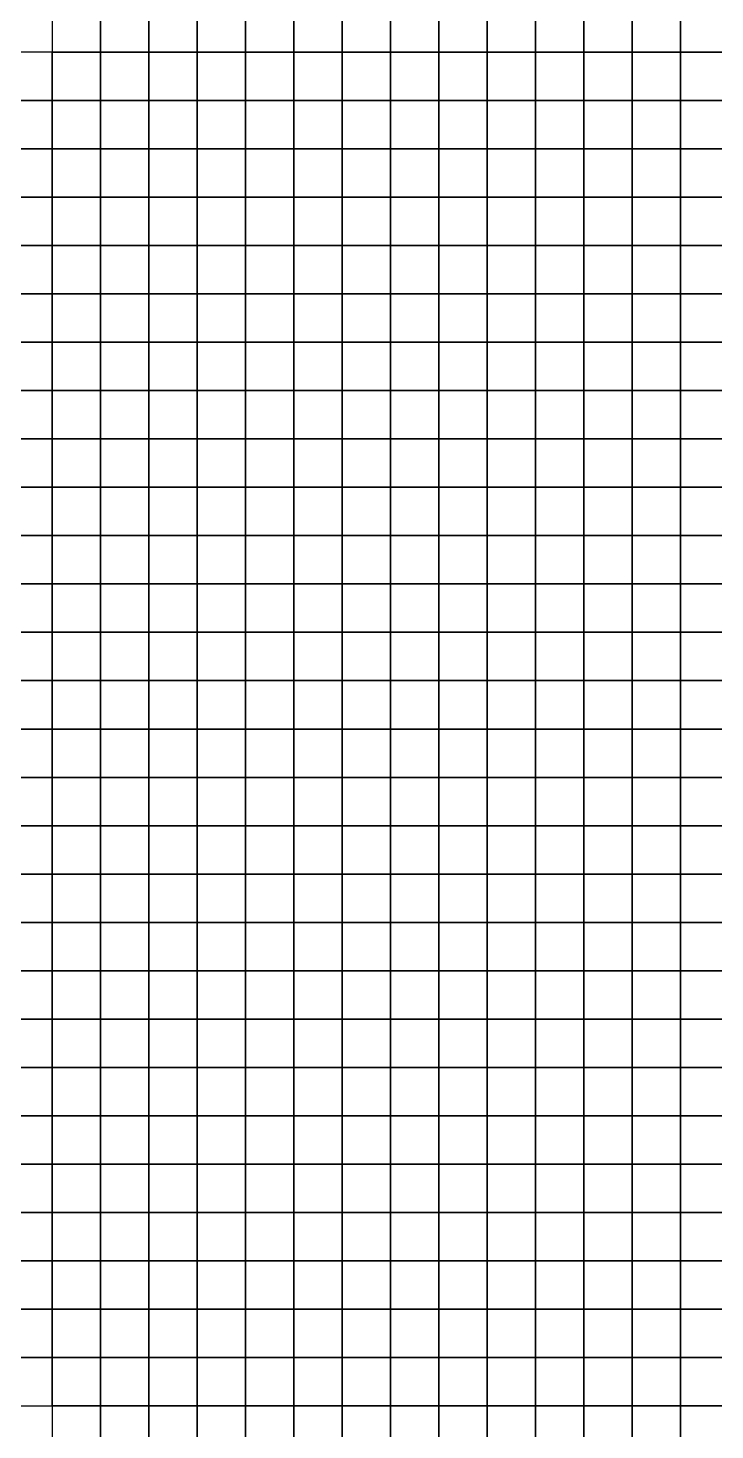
# Model space of a CAD drawing. Extents: x -2.8 to 74.5, y -0.2 to 18.4.
# Drawn here: x 54.57 to 57.41, y 6.1 to 11.9 of the extents above; entities that cross this region are included whole.
import ezdxf

# ---------------------------------------------------------------- set-up
doc = ezdxf.new("R2010")
doc.units = 0
doc.header["$MEASUREMENT"] = 0
doc.layers.add('layer_elements', color=7, linetype='Continuous')

msp = doc.modelspace()

# ---------------------------------------------------------------- linework, layer by layer
at = {"layer": 'layer_elements', "color": 51, "true_color": 0xffff73}
for points in [[(54.67, 11.8), (54.87, 11.8, 0), (54.87, 12, 0), (54.67, 12)], [(54.87, 11.8, 0), (55.07, 11.8), (55.07, 12), (54.87, 12, 0)], [(55.27, 11.8), (55.47, 11.8), (55.47, 12), (55.27, 12)], [(54.47, 11.6), (54.67, 11.6), (54.67, 11.8), (54.47, 11.8)], [(55.07, 11.6), (55.27, 11.6), (55.27, 11.8), (55.07, 11.8)], [(55.27, 11.6), (55.47, 11.6), (55.47, 11.8), (55.27, 11.8)], [(54.47, 11.4), (54.67, 11.4), (54.67, 11.6), (54.47, 11.6)], [(55.07, 11.4), (55.27, 11.4), (55.27, 11.6), (55.07, 11.6)], [(55.27, 11.4), (55.47, 11.4), (55.47, 11.6), (55.27, 11.6)], [(54.47, 11.2), (54.67, 11.2), (54.67, 11.4), (54.47, 11.4)], [(55.07, 11.2), (55.27, 11.2), (55.27, 11.4), (55.07, 11.4)], [(55.27, 11.2), (55.47, 11.2), (55.47, 11.4), (55.27, 11.4)], [(54.47, 11), (54.67, 11), (54.67, 11.2), (54.47, 11.2)], [(54.67, 11), (54.87, 11), (54.87, 11.2), (54.67, 11.2)], [(54.87, 11), (55.07, 11), (55.07, 11.2), (54.87, 11.2)], [(55.07, 11), (55.27, 11), (55.27, 11.2), (55.07, 11.2)], [(55.27, 11), (55.47, 11), (55.47, 11.2), (55.27, 11.2)], [(54.47, 10.8), (54.67, 10.8), (54.67, 11), (54.47, 11)], [(54.67, 10.8), (54.87, 10.8), (54.87, 11), (54.67, 11)], [(54.87, 10.8), (55.07, 10.8), (55.07, 11), (54.87, 11)], [(55.07, 10.8), (55.27, 10.8), (55.27, 11), (55.07, 11)], [(54.67, 10.6), (54.87, 10.6), (54.87, 10.8), (54.67, 10.8)], [(54.87, 10.6), (55.07, 10.6), (55.07, 10.8), (54.87, 10.8)], [(54.47, 7), (54.67, 7), (54.67, 7.2), (54.47, 7.2)], [(54.67, 7), (54.87, 7), (54.87, 7.2), (54.67, 7.2)], [(54.87, 7), (55.07, 7), (55.07, 7.2), (54.87, 7.2)], [(55.07, 7), (55.27, 7), (55.27, 7.2), (55.07, 7.2)], [(54.47, 6.8), (54.67, 6.8), (54.67, 7), (54.47, 7)], [(54.67, 6.8), (54.87, 6.8), (54.87, 7), (54.67, 7)], [(54.87, 6.8), (55.07, 6.8), (55.07, 7), (54.87, 7)], [(55.07, 6.8), (55.27, 6.8), (55.27, 7), (55.07, 7)], [(54.47, 6.6), (54.67, 6.6), (54.67, 6.8), (54.47, 6.8)], [(55.07, 6.6), (55.27, 6.6), (55.27, 6.8), (55.07, 6.8)], [(54.47, 6.4, 0), (54.67, 6.4), (54.67, 6.6), (54.47, 6.6)], [(55.07, 6.4), (55.27, 6.4), (55.27, 6.6), (55.07, 6.6)], [(55.27, 6.4), (55.47, 6.4), (55.47, 6.6), (55.27, 6.6)], [(54.47, 6.2), (54.67, 6.2), (54.67, 6.4), (54.47, 6.4, 0)], [(55.07, 6.2), (55.27, 6.2), (55.27, 6.4), (55.07, 6.4)], [(55.27, 6.2), (55.47, 6.2), (55.47, 6.4), (55.27, 6.4)], [(54.67, 6), (54.87, 6, 0), (54.87, 6.2, 0), (54.67, 6.2)], [(55.07, 6), (55.27, 6), (55.27, 6.2), (55.07, 6.2)], [(55.27, 6), (55.47, 6), (55.47, 6.2), (55.27, 6.2)]]:
    msp.add_3dface(points, dxfattribs=at)
at = {"layer": 'layer_elements', "color": 40, "true_color": 0xffdc37}
for points in [[(55.07, 11.8), (55.27, 11.8), (55.27, 12), (55.07, 12)], [(54.87, 11.6, 0), (55.07, 11.6), (55.07, 11.8), (54.87, 11.8, 0)], [(54.67, 11.4), (54.87, 11.4), (54.87, 11.6, 0), (54.67, 11.6)], [(54.67, 11.2), (54.87, 11.2), (54.87, 11.4), (54.67, 11.4)], [(54.87, 11.2), (55.07, 11.2), (55.07, 11.4), (54.87, 11.4)], [(54.67, 6.6), (54.87, 6.6), (54.87, 6.8), (54.67, 6.8)], [(54.87, 6.6), (55.07, 6.6), (55.07, 6.8), (54.87, 6.8)], [(54.87, 6, 0), (55.07, 6), (55.07, 6.2), (54.87, 6.2, 0)]]:
    msp.add_3dface(points, dxfattribs=at)
at = {"layer": 'layer_elements', "color": 171, "true_color": 0x8080ff}
for points in [[(55.47, 11.8), (55.67, 11.8), (55.67, 12), (55.47, 12)], [(55.67, 11.8), (55.87, 11.8), (55.87, 12), (55.67, 12)], [(55.87, 11.8), (56.07, 11.8), (56.07, 12), (55.87, 12)], [(56.07, 11.8), (56.27, 11.8), (56.27, 12), (56.07, 12)], [(56.27, 11.8), (56.47, 11.8), (56.47, 12), (56.27, 12)], [(56.47, 11.8), (56.67, 11.8), (56.67, 12), (56.47, 12)], [(56.67, 11.8), (56.87, 11.8), (56.87, 12), (56.67, 12)], [(56.87, 11.8), (57.07, 11.8), (57.07, 12), (56.87, 12)], [(57.07, 11.8), (57.27, 11.8), (57.27, 12), (57.07, 12)], [(57.27, 11.8), (57.47, 11.8), (57.47, 12), (57.27, 12)], [(55.47, 11.6), (55.67, 11.6), (55.67, 11.8), (55.47, 11.8)], [(55.67, 11.6), (55.87, 11.6), (55.87, 11.8), (55.67, 11.8)], [(55.87, 11.6), (56.07, 11.6), (56.07, 11.8), (55.87, 11.8)], [(56.07, 11.6), (56.27, 11.6), (56.27, 11.8), (56.07, 11.8)], [(56.27, 11.6), (56.47, 11.6), (56.47, 11.8), (56.27, 11.8)], [(56.47, 11.6), (56.67, 11.6), (56.67, 11.8), (56.47, 11.8)], [(56.67, 11.6), (56.87, 11.6), (56.87, 11.8), (56.67, 11.8)], [(56.87, 11.6), (57.07, 11.6), (57.07, 11.8), (56.87, 11.8)], [(57.07, 11.6), (57.27, 11.6), (57.27, 11.8), (57.07, 11.8)], [(57.27, 11.6), (57.47, 11.6), (57.47, 11.8), (57.27, 11.8)], [(55.47, 11.4), (55.67, 11.4), (55.67, 11.6), (55.47, 11.6)], [(55.67, 11.4), (55.87, 11.4), (55.87, 11.6), (55.67, 11.6)], [(55.87, 11.4), (56.07, 11.4), (56.07, 11.6), (55.87, 11.6)], [(56.07, 11.4), (56.27, 11.4), (56.27, 11.6), (56.07, 11.6)], [(56.27, 11.4), (56.47, 11.4), (56.47, 11.6), (56.27, 11.6)], [(56.47, 11.4), (56.67, 11.4), (56.67, 11.6), (56.47, 11.6)], [(56.67, 11.4), (56.87, 11.4), (56.87, 11.6), (56.67, 11.6)], [(56.87, 11.4), (57.07, 11.4), (57.07, 11.6), (56.87, 11.6)], [(57.07, 11.4), (57.27, 11.4), (57.27, 11.6), (57.07, 11.6)], [(57.27, 11.4), (57.47, 11.4), (57.47, 11.6), (57.27, 11.6)], [(55.47, 11.2), (55.67, 11.2), (55.67, 11.4), (55.47, 11.4)], [(55.67, 11.2), (55.87, 11.2), (55.87, 11.4), (55.67, 11.4)], [(55.87, 11.2), (56.07, 11.2), (56.07, 11.4), (55.87, 11.4)], [(56.07, 11.2), (56.27, 11.2), (56.27, 11.4), (56.07, 11.4)], [(56.27, 11.2), (56.47, 11.2), (56.47, 11.4), (56.27, 11.4)], [(56.47, 11.2), (56.67, 11.2), (56.67, 11.4), (56.47, 11.4)], [(56.67, 11.2), (56.87, 11.2), (56.87, 11.4), (56.67, 11.4)], [(56.87, 11.2), (57.07, 11.2), (57.07, 11.4), (56.87, 11.4)], [(57.07, 11.2), (57.27, 11.2), (57.27, 11.4), (57.07, 11.4)], [(57.27, 11.2), (57.47, 11.2), (57.47, 11.4), (57.27, 11.4)], [(55.47, 11), (55.67, 11), (55.67, 11.2), (55.47, 11.2)], [(55.67, 11), (55.87, 11), (55.87, 11.2), (55.67, 11.2)], [(55.87, 11), (56.07, 11), (56.07, 11.2), (55.87, 11.2)], [(56.07, 11), (56.27, 11), (56.27, 11.2), (56.07, 11.2)], [(56.27, 11), (56.47, 11), (56.47, 11.2), (56.27, 11.2)], [(56.47, 11), (56.67, 11), (56.67, 11.2), (56.47, 11.2)], [(56.67, 11), (56.87, 11), (56.87, 11.2), (56.67, 11.2)], [(56.87, 11), (57.07, 11), (57.07, 11.2), (56.87, 11.2)], [(57.07, 11), (57.27, 11), (57.27, 11.2), (57.07, 11.2)], [(57.27, 11), (57.47, 11), (57.47, 11.2), (57.27, 11.2)], [(55.27, 10.8), (55.47, 10.8), (55.47, 11), (55.27, 11)], [(55.47, 10.8), (55.67, 10.8), (55.67, 11), (55.47, 11)], [(55.67, 10.8), (55.87, 10.8), (55.87, 11), (55.67, 11)], [(55.87, 10.8), (56.07, 10.8), (56.07, 11), (55.87, 11)], [(56.07, 10.8), (56.27, 10.8), (56.27, 11), (56.07, 11)], [(56.27, 10.8), (56.47, 10.8), (56.47, 11), (56.27, 11)], [(56.47, 10.8), (56.67, 10.8), (56.67, 11), (56.47, 11)], [(56.67, 10.8), (56.87, 10.8), (56.87, 11), (56.67, 11)], [(56.87, 10.8), (57.07, 10.8), (57.07, 11), (56.87, 11)], [(57.07, 10.8), (57.27, 10.8), (57.27, 11), (57.07, 11)], [(57.27, 10.8), (57.47, 10.8), (57.47, 11), (57.27, 11)], [(54.47, 10.6), (54.67, 10.6), (54.67, 10.8), (54.47, 10.8)], [(55.07, 10.6), (55.27, 10.6), (55.27, 10.8), (55.07, 10.8)], [(55.27, 10.6), (55.47, 10.6), (55.47, 10.8), (55.27, 10.8)], [(55.47, 10.6), (55.67, 10.6), (55.67, 10.8), (55.47, 10.8)], [(55.67, 10.6), (55.87, 10.6), (55.87, 10.8), (55.67, 10.8)], [(55.87, 10.6), (56.07, 10.6), (56.07, 10.8), (55.87, 10.8)], [(56.07, 10.6), (56.27, 10.6), (56.27, 10.8), (56.07, 10.8)], [(56.27, 10.6), (56.47, 10.6), (56.47, 10.8), (56.27, 10.8)], [(56.47, 10.6), (56.67, 10.6), (56.67, 10.8), (56.47, 10.8)], [(56.67, 10.6), (56.87, 10.6), (56.87, 10.8), (56.67, 10.8)], [(56.87, 10.6), (57.07, 10.6), (57.07, 10.8), (56.87, 10.8)], [(57.07, 10.6), (57.27, 10.6), (57.27, 10.8), (57.07, 10.8)], [(57.27, 10.6), (57.47, 10.6), (57.47, 10.8), (57.27, 10.8)], [(54.47, 10.4), (54.67, 10.4), (54.67, 10.6), (54.47, 10.6)], [(54.67, 10.4), (54.87, 10.4), (54.87, 10.6), (54.67, 10.6)], [(54.87, 10.4), (55.07, 10.4), (55.07, 10.6), (54.87, 10.6)], [(55.07, 10.4), (55.27, 10.4), (55.27, 10.6), (55.07, 10.6)], [(55.27, 10.4), (55.47, 10.4), (55.47, 10.6), (55.27, 10.6)], [(55.47, 10.4), (55.67, 10.4), (55.67, 10.6), (55.47, 10.6)], [(55.67, 10.4), (55.87, 10.4), (55.87, 10.6), (55.67, 10.6)], [(55.87, 10.4), (56.07, 10.4), (56.07, 10.6), (55.87, 10.6)], [(56.07, 10.4), (56.27, 10.4), (56.27, 10.6), (56.07, 10.6)], [(56.27, 10.4), (56.47, 10.4), (56.47, 10.6), (56.27, 10.6)], [(56.47, 10.4), (56.67, 10.4), (56.67, 10.6), (56.47, 10.6)], [(56.67, 10.4), (56.87, 10.4), (56.87, 10.6), (56.67, 10.6)], [(56.87, 10.4), (57.07, 10.4), (57.07, 10.6), (56.87, 10.6)], [(57.07, 10.4), (57.27, 10.4), (57.27, 10.6), (57.07, 10.6)], [(57.27, 10.4), (57.47, 10.4), (57.47, 10.6), (57.27, 10.6)], [(54.47, 10.2), (54.67, 10.2), (54.67, 10.4), (54.47, 10.4)], [(54.67, 10.2), (54.87, 10.2), (54.87, 10.4), (54.67, 10.4)], [(54.87, 10.2), (55.07, 10.2), (55.07, 10.4), (54.87, 10.4)], [(55.07, 10.2), (55.27, 10.2), (55.27, 10.4), (55.07, 10.4)], [(55.27, 10.2), (55.47, 10.2), (55.47, 10.4), (55.27, 10.4)], [(55.47, 10.2), (55.67, 10.2), (55.67, 10.4), (55.47, 10.4)], [(55.67, 10.2), (55.87, 10.2), (55.87, 10.4), (55.67, 10.4)], [(55.87, 10.2), (56.07, 10.2), (56.07, 10.4), (55.87, 10.4)], [(56.07, 10.2), (56.27, 10.2), (56.27, 10.4), (56.07, 10.4)], [(56.27, 10.2), (56.47, 10.2), (56.47, 10.4), (56.27, 10.4)], [(56.47, 10.2), (56.67, 10.2), (56.67, 10.4), (56.47, 10.4)], [(56.67, 10.2), (56.87, 10.2), (56.87, 10.4), (56.67, 10.4)], [(56.87, 10.2), (57.07, 10.2), (57.07, 10.4), (56.87, 10.4)], [(57.07, 10.2), (57.27, 10.2), (57.27, 10.4), (57.07, 10.4)], [(57.27, 10.2), (57.47, 10.2), (57.47, 10.4), (57.27, 10.4)], [(54.47, 10), (54.67, 10), (54.67, 10.2), (54.47, 10.2)], [(54.67, 10), (54.87, 10), (54.87, 10.2), (54.67, 10.2)], [(54.87, 10), (55.07, 10), (55.07, 10.2), (54.87, 10.2)], [(55.07, 10), (55.27, 10), (55.27, 10.2), (55.07, 10.2)], [(55.27, 10), (55.47, 10), (55.47, 10.2), (55.27, 10.2)], [(55.47, 10), (55.67, 10), (55.67, 10.2), (55.47, 10.2)], [(55.67, 10), (55.87, 10), (55.87, 10.2), (55.67, 10.2)], [(55.87, 10), (56.07, 10), (56.07, 10.2), (55.87, 10.2)], [(56.07, 10), (56.27, 10), (56.27, 10.2), (56.07, 10.2)], [(56.27, 10), (56.47, 10), (56.47, 10.2), (56.27, 10.2)], [(56.47, 10), (56.67, 10), (56.67, 10.2), (56.47, 10.2)], [(56.67, 10), (56.87, 10), (56.87, 10.2), (56.67, 10.2)], [(56.87, 10), (57.07, 10), (57.07, 10.2), (56.87, 10.2)], [(57.07, 10), (57.27, 10), (57.27, 10.2), (57.07, 10.2)], [(57.27, 10), (57.47, 10), (57.47, 10.2), (57.27, 10.2)], [(54.47, 9.8), (54.67, 9.8), (54.67, 10), (54.47, 10)], [(54.67, 9.8), (54.87, 9.8), (54.87, 10), (54.67, 10)], [(54.87, 9.8), (55.07, 9.8), (55.07, 10), (54.87, 10)], [(55.07, 9.8), (55.27, 9.8), (55.27, 10), (55.07, 10)], [(55.27, 9.8), (55.47, 9.8), (55.47, 10), (55.27, 10)], [(55.47, 9.8), (55.67, 9.8), (55.67, 10), (55.47, 10)], [(55.67, 9.8), (55.87, 9.8), (55.87, 10), (55.67, 10)], [(55.87, 9.8), (56.07, 9.8), (56.07, 10), (55.87, 10)], [(56.07, 9.8), (56.27, 9.8), (56.27, 10), (56.07, 10)], [(56.27, 9.8), (56.47, 9.8), (56.47, 10), (56.27, 10)], [(56.47, 9.8), (56.67, 9.8), (56.67, 10), (56.47, 10)], [(56.67, 9.8), (56.87, 9.8), (56.87, 10), (56.67, 10)], [(56.87, 9.8), (57.07, 9.8), (57.07, 10), (56.87, 10)], [(57.07, 9.8), (57.27, 9.8), (57.27, 10), (57.07, 10)], [(57.27, 9.8), (57.47, 9.8), (57.47, 10), (57.27, 10)], [(54.47, 9.6), (54.67, 9.6), (54.67, 9.8), (54.47, 9.8)], [(54.67, 9.6), (54.87, 9.6), (54.87, 9.8), (54.67, 9.8)], [(54.87, 9.6), (55.07, 9.6), (55.07, 9.8), (54.87, 9.8)], [(55.07, 9.6), (55.27, 9.6), (55.27, 9.8), (55.07, 9.8)], [(55.27, 9.6), (55.47, 9.6), (55.47, 9.8), (55.27, 9.8)], [(55.47, 9.6), (55.67, 9.6), (55.67, 9.8), (55.47, 9.8)], [(55.67, 9.6), (55.87, 9.6), (55.87, 9.8), (55.67, 9.8)], [(55.87, 9.6), (56.07, 9.6), (56.07, 9.8), (55.87, 9.8)], [(56.07, 9.6), (56.27, 9.6), (56.27, 9.8), (56.07, 9.8)], [(56.27, 9.6), (56.47, 9.6), (56.47, 9.8), (56.27, 9.8)], [(56.47, 9.6), (56.67, 9.6), (56.67, 9.8), (56.47, 9.8)], [(56.67, 9.6), (56.87, 9.6), (56.87, 9.8), (56.67, 9.8)], [(56.87, 9.6), (57.07, 9.6), (57.07, 9.8), (56.87, 9.8)], [(57.07, 9.6), (57.27, 9.6), (57.27, 9.8), (57.07, 9.8)], [(57.27, 9.6), (57.47, 9.6), (57.47, 9.8), (57.27, 9.8)], [(54.47, 9.4), (54.67, 9.4), (54.67, 9.6), (54.47, 9.6)], [(54.67, 9.4), (54.87, 9.4), (54.87, 9.6), (54.67, 9.6)], [(54.87, 9.4), (55.07, 9.4), (55.07, 9.6), (54.87, 9.6)], [(55.07, 9.4), (55.27, 9.4), (55.27, 9.6), (55.07, 9.6)], [(55.27, 9.4), (55.47, 9.4), (55.47, 9.6), (55.27, 9.6)], [(55.47, 9.4), (55.67, 9.4), (55.67, 9.6), (55.47, 9.6)], [(55.67, 9.4), (55.87, 9.4), (55.87, 9.6), (55.67, 9.6)], [(55.87, 9.4), (56.07, 9.4), (56.07, 9.6), (55.87, 9.6)], [(56.07, 9.4), (56.27, 9.4), (56.27, 9.6), (56.07, 9.6)], [(56.27, 9.4), (56.47, 9.4), (56.47, 9.6), (56.27, 9.6)], [(56.47, 9.4), (56.67, 9.4), (56.67, 9.6), (56.47, 9.6)], [(56.67, 9.4), (56.87, 9.4), (56.87, 9.6), (56.67, 9.6)], [(56.87, 9.4), (57.07, 9.4), (57.07, 9.6), (56.87, 9.6)], [(57.07, 9.4), (57.27, 9.4), (57.27, 9.6), (57.07, 9.6)], [(57.27, 9.4), (57.47, 9.4), (57.47, 9.6), (57.27, 9.6)], [(54.47, 9.2), (54.67, 9.2), (54.67, 9.4), (54.47, 9.4)], [(54.67, 9.2), (54.87, 9.2), (54.87, 9.4), (54.67, 9.4)], [(54.87, 9.2), (55.07, 9.2), (55.07, 9.4), (54.87, 9.4)], [(55.07, 9.2), (55.27, 9.2), (55.27, 9.4), (55.07, 9.4)], [(55.27, 9.2), (55.47, 9.2), (55.47, 9.4), (55.27, 9.4)], [(55.47, 9.2), (55.67, 9.2), (55.67, 9.4), (55.47, 9.4)], [(55.67, 9.2), (55.87, 9.2), (55.87, 9.4), (55.67, 9.4)], [(55.87, 9.2), (56.07, 9.2), (56.07, 9.4), (55.87, 9.4)], [(56.07, 9.2), (56.27, 9.2), (56.27, 9.4), (56.07, 9.4)], [(56.27, 9.2), (56.47, 9.2), (56.47, 9.4), (56.27, 9.4)], [(56.47, 9.2), (56.67, 9.2), (56.67, 9.4), (56.47, 9.4)], [(56.67, 9.2), (56.87, 9.2), (56.87, 9.4), (56.67, 9.4)], [(56.87, 9.2), (57.07, 9.2), (57.07, 9.4), (56.87, 9.4)], [(57.07, 9.2), (57.27, 9.2), (57.27, 9.4), (57.07, 9.4)], [(57.27, 9.2), (57.47, 9.2), (57.47, 9.4), (57.27, 9.4)], [(54.47, 9), (54.67, 9), (54.67, 9.2), (54.47, 9.2)], [(54.67, 9), (54.87, 9), (54.87, 9.2), (54.67, 9.2)], [(54.87, 9), (55.07, 9), (55.07, 9.2), (54.87, 9.2)], [(55.07, 9), (55.27, 9), (55.27, 9.2), (55.07, 9.2)], [(55.27, 9), (55.47, 9), (55.47, 9.2), (55.27, 9.2)], [(55.47, 9), (55.67, 9), (55.67, 9.2), (55.47, 9.2)], [(55.67, 9), (55.87, 9), (55.87, 9.2), (55.67, 9.2)], [(55.87, 9), (56.07, 9), (56.07, 9.2), (55.87, 9.2)], [(56.07, 9), (56.27, 9), (56.27, 9.2), (56.07, 9.2)], [(56.27, 9), (56.47, 9), (56.47, 9.2), (56.27, 9.2)], [(56.47, 9), (56.67, 9), (56.67, 9.2), (56.47, 9.2)], [(56.67, 9), (56.87, 9), (56.87, 9.2), (56.67, 9.2)], [(56.87, 9), (57.07, 9), (57.07, 9.2), (56.87, 9.2)], [(57.07, 9), (57.27, 9), (57.27, 9.2), (57.07, 9.2)], [(57.27, 9), (57.47, 9), (57.47, 9.2), (57.27, 9.2)], [(54.47, 8.8), (54.67, 8.8), (54.67, 9), (54.47, 9)], [(54.67, 8.8), (54.87, 8.8), (54.87, 9), (54.67, 9)], [(54.87, 8.8), (55.07, 8.8), (55.07, 9), (54.87, 9)], [(55.07, 8.8), (55.27, 8.8), (55.27, 9), (55.07, 9)], [(55.27, 8.8), (55.47, 8.8), (55.47, 9), (55.27, 9)], [(55.47, 8.8), (55.67, 8.8), (55.67, 9), (55.47, 9)], [(55.67, 8.8), (55.87, 8.8), (55.87, 9), (55.67, 9)], [(55.87, 8.8), (56.07, 8.8), (56.07, 9), (55.87, 9)], [(56.07, 8.8), (56.27, 8.8), (56.27, 9), (56.07, 9)], [(56.27, 8.8), (56.47, 8.8), (56.47, 9), (56.27, 9)], [(56.47, 8.8), (56.67, 8.8), (56.67, 9), (56.47, 9)], [(56.67, 8.8), (56.87, 8.8), (56.87, 9), (56.67, 9)], [(56.87, 8.8), (57.07, 8.8), (57.07, 9), (56.87, 9)], [(57.07, 8.8), (57.27, 8.8), (57.27, 9), (57.07, 9)], [(57.27, 8.8), (57.47, 8.8), (57.47, 9), (57.27, 9)], [(54.47, 8.6), (54.67, 8.6), (54.67, 8.8), (54.47, 8.8)], [(54.67, 8.6), (54.87, 8.6), (54.87, 8.8), (54.67, 8.8)], [(54.87, 8.6), (55.07, 8.6), (55.07, 8.8), (54.87, 8.8)], [(55.07, 8.6), (55.27, 8.6), (55.27, 8.8), (55.07, 8.8)], [(55.27, 8.6), (55.47, 8.6), (55.47, 8.8), (55.27, 8.8)], [(55.47, 8.6), (55.67, 8.6), (55.67, 8.8), (55.47, 8.8)], [(55.67, 8.6), (55.87, 8.6), (55.87, 8.8), (55.67, 8.8)], [(55.87, 8.6), (56.07, 8.6), (56.07, 8.8), (55.87, 8.8)], [(56.07, 8.6), (56.27, 8.6), (56.27, 8.8), (56.07, 8.8)], [(56.27, 8.6), (56.47, 8.6), (56.47, 8.8), (56.27, 8.8)], [(56.47, 8.6), (56.67, 8.6), (56.67, 8.8), (56.47, 8.8)], [(56.67, 8.6), (56.87, 8.6), (56.87, 8.8), (56.67, 8.8)], [(56.87, 8.6), (57.07, 8.6), (57.07, 8.8), (56.87, 8.8)], [(57.07, 8.6), (57.27, 8.6), (57.27, 8.8), (57.07, 8.8)], [(57.27, 8.6), (57.47, 8.6), (57.47, 8.8), (57.27, 8.8)], [(54.47, 8.4), (54.67, 8.4), (54.67, 8.6), (54.47, 8.6)], [(54.67, 8.4), (54.87, 8.4), (54.87, 8.6), (54.67, 8.6)], [(54.87, 8.4), (55.07, 8.4), (55.07, 8.6), (54.87, 8.6)], [(55.07, 8.4), (55.27, 8.4), (55.27, 8.6), (55.07, 8.6)], [(55.27, 8.4), (55.47, 8.4), (55.47, 8.6), (55.27, 8.6)], [(55.47, 8.4), (55.67, 8.4), (55.67, 8.6), (55.47, 8.6)], [(55.67, 8.4), (55.87, 8.4), (55.87, 8.6), (55.67, 8.6)], [(55.87, 8.4), (56.07, 8.4), (56.07, 8.6), (55.87, 8.6)], [(56.07, 8.4), (56.27, 8.4), (56.27, 8.6), (56.07, 8.6)], [(56.27, 8.4), (56.47, 8.4), (56.47, 8.6), (56.27, 8.6)], [(56.47, 8.4), (56.67, 8.4), (56.67, 8.6), (56.47, 8.6)], [(56.67, 8.4), (56.87, 8.4), (56.87, 8.6), (56.67, 8.6)], [(56.87, 8.4), (57.07, 8.4), (57.07, 8.6), (56.87, 8.6)], [(57.07, 8.4), (57.27, 8.4), (57.27, 8.6), (57.07, 8.6)], [(57.27, 8.4), (57.47, 8.4), (57.47, 8.6), (57.27, 8.6)], [(54.47, 8.2), (54.67, 8.2), (54.67, 8.4), (54.47, 8.4)], [(54.67, 8.2), (54.87, 8.2), (54.87, 8.4), (54.67, 8.4)], [(54.87, 8.2), (55.07, 8.2), (55.07, 8.4), (54.87, 8.4)], [(55.07, 8.2), (55.27, 8.2), (55.27, 8.4), (55.07, 8.4)], [(55.27, 8.2), (55.47, 8.2), (55.47, 8.4), (55.27, 8.4)], [(55.47, 8.2), (55.67, 8.2), (55.67, 8.4), (55.47, 8.4)], [(55.67, 8.2), (55.87, 8.2), (55.87, 8.4), (55.67, 8.4)], [(55.87, 8.2), (56.07, 8.2), (56.07, 8.4), (55.87, 8.4)], [(56.07, 8.2), (56.27, 8.2), (56.27, 8.4), (56.07, 8.4)], [(56.27, 8.2), (56.47, 8.2), (56.47, 8.4), (56.27, 8.4)], [(56.47, 8.2), (56.67, 8.2), (56.67, 8.4), (56.47, 8.4)], [(56.67, 8.2), (56.87, 8.2), (56.87, 8.4), (56.67, 8.4)], [(56.87, 8.2), (57.07, 8.2), (57.07, 8.4), (56.87, 8.4)], [(57.07, 8.2), (57.27, 8.2), (57.27, 8.4), (57.07, 8.4)], [(57.27, 8.2), (57.47, 8.2), (57.47, 8.4), (57.27, 8.4)], [(54.47, 8), (54.67, 8), (54.67, 8.2), (54.47, 8.2)], [(54.67, 8), (54.87, 8), (54.87, 8.2), (54.67, 8.2)], [(54.87, 8), (55.07, 8), (55.07, 8.2), (54.87, 8.2)], [(55.07, 8), (55.27, 8), (55.27, 8.2), (55.07, 8.2)], [(55.27, 8), (55.47, 8), (55.47, 8.2), (55.27, 8.2)], [(55.47, 8), (55.67, 8), (55.67, 8.2), (55.47, 8.2)], [(55.67, 8), (55.87, 8), (55.87, 8.2), (55.67, 8.2)], [(55.87, 8), (56.07, 8), (56.07, 8.2), (55.87, 8.2)], [(56.07, 8), (56.27, 8), (56.27, 8.2), (56.07, 8.2)], [(56.27, 8), (56.47, 8), (56.47, 8.2), (56.27, 8.2)], [(56.47, 8), (56.67, 8), (56.67, 8.2), (56.47, 8.2)], [(56.67, 8), (56.87, 8), (56.87, 8.2), (56.67, 8.2)], [(56.87, 8), (57.07, 8), (57.07, 8.2), (56.87, 8.2)], [(57.07, 8), (57.27, 8), (57.27, 8.2), (57.07, 8.2)], [(57.27, 8), (57.47, 8), (57.47, 8.2), (57.27, 8.2)], [(54.47, 7.8), (54.67, 7.8), (54.67, 8), (54.47, 8)], [(54.67, 7.8), (54.87, 7.8), (54.87, 8), (54.67, 8)], [(54.87, 7.8), (55.07, 7.8), (55.07, 8), (54.87, 8)], [(55.07, 7.8), (55.27, 7.8), (55.27, 8), (55.07, 8)], [(55.27, 7.8), (55.47, 7.8), (55.47, 8), (55.27, 8)], [(55.47, 7.8), (55.67, 7.8), (55.67, 8), (55.47, 8)], [(55.67, 7.8), (55.87, 7.8), (55.87, 8), (55.67, 8)], [(55.87, 7.8), (56.07, 7.8), (56.07, 8), (55.87, 8)], [(56.07, 7.8), (56.27, 7.8), (56.27, 8), (56.07, 8)], [(56.27, 7.8), (56.47, 7.8), (56.47, 8), (56.27, 8)], [(56.47, 7.8), (56.67, 7.8), (56.67, 8), (56.47, 8)], [(56.67, 7.8), (56.87, 7.8), (56.87, 8), (56.67, 8)], [(56.87, 7.8), (57.07, 7.8), (57.07, 8), (56.87, 8)], [(57.07, 7.8), (57.27, 7.8), (57.27, 8), (57.07, 8)], [(57.27, 7.8), (57.47, 7.8), (57.47, 8), (57.27, 8)], [(54.47, 7.6), (54.67, 7.6), (54.67, 7.8), (54.47, 7.8)], [(54.67, 7.6), (54.87, 7.6), (54.87, 7.8), (54.67, 7.8)], [(54.87, 7.6), (55.07, 7.6), (55.07, 7.8), (54.87, 7.8)], [(55.07, 7.6), (55.27, 7.6), (55.27, 7.8), (55.07, 7.8)], [(55.27, 7.6), (55.47, 7.6), (55.47, 7.8), (55.27, 7.8)], [(55.47, 7.6), (55.67, 7.6), (55.67, 7.8), (55.47, 7.8)], [(55.67, 7.6), (55.87, 7.6), (55.87, 7.8), (55.67, 7.8)], [(55.87, 7.6), (56.07, 7.6), (56.07, 7.8), (55.87, 7.8)], [(56.07, 7.6), (56.27, 7.6), (56.27, 7.8), (56.07, 7.8)], [(56.27, 7.6), (56.47, 7.6), (56.47, 7.8), (56.27, 7.8)], [(56.47, 7.6), (56.67, 7.6), (56.67, 7.8), (56.47, 7.8)], [(56.67, 7.6), (56.87, 7.6), (56.87, 7.8), (56.67, 7.8)], [(56.87, 7.6), (57.07, 7.6), (57.07, 7.8), (56.87, 7.8)], [(57.07, 7.6), (57.27, 7.6), (57.27, 7.8), (57.07, 7.8)], [(57.27, 7.6), (57.47, 7.6), (57.47, 7.8), (57.27, 7.8)], [(54.47, 7.4), (54.67, 7.4), (54.67, 7.6), (54.47, 7.6)], [(54.67, 7.4), (54.87, 7.4), (54.87, 7.6), (54.67, 7.6)], [(54.87, 7.4), (55.07, 7.4), (55.07, 7.6), (54.87, 7.6)], [(55.07, 7.4), (55.27, 7.4), (55.27, 7.6), (55.07, 7.6)], [(55.27, 7.4), (55.47, 7.4), (55.47, 7.6), (55.27, 7.6)], [(55.47, 7.4), (55.67, 7.4), (55.67, 7.6), (55.47, 7.6)], [(55.67, 7.4), (55.87, 7.4), (55.87, 7.6), (55.67, 7.6)], [(55.87, 7.4), (56.07, 7.4), (56.07, 7.6), (55.87, 7.6)], [(56.07, 7.4), (56.27, 7.4), (56.27, 7.6), (56.07, 7.6)], [(56.27, 7.4), (56.47, 7.4), (56.47, 7.6), (56.27, 7.6)], [(56.47, 7.4), (56.67, 7.4), (56.67, 7.6), (56.47, 7.6)], [(56.67, 7.4), (56.87, 7.4), (56.87, 7.6), (56.67, 7.6)], [(56.87, 7.4), (57.07, 7.4), (57.07, 7.6), (56.87, 7.6)], [(57.07, 7.4), (57.27, 7.4), (57.27, 7.6), (57.07, 7.6)], [(57.27, 7.4), (57.47, 7.4), (57.47, 7.6), (57.27, 7.6)], [(54.47, 7.2), (54.67, 7.2), (54.67, 7.4), (54.47, 7.4)], [(54.67, 7.2), (54.87, 7.2), (54.87, 7.4), (54.67, 7.4)], [(54.87, 7.2), (55.07, 7.2), (55.07, 7.4), (54.87, 7.4)], [(55.07, 7.2), (55.27, 7.2), (55.27, 7.4), (55.07, 7.4)], [(55.27, 7.2), (55.47, 7.2), (55.47, 7.4), (55.27, 7.4)], [(55.47, 7.2), (55.67, 7.2), (55.67, 7.4), (55.47, 7.4)], [(55.67, 7.2), (55.87, 7.2), (55.87, 7.4), (55.67, 7.4)], [(55.87, 7.2), (56.07, 7.2), (56.07, 7.4), (55.87, 7.4)], [(56.07, 7.2), (56.27, 7.2), (56.27, 7.4), (56.07, 7.4)], [(56.27, 7.2), (56.47, 7.2), (56.47, 7.4), (56.27, 7.4)], [(56.47, 7.2), (56.67, 7.2), (56.67, 7.4), (56.47, 7.4)], [(56.67, 7.2), (56.87, 7.2), (56.87, 7.4), (56.67, 7.4)], [(56.87, 7.2), (57.07, 7.2), (57.07, 7.4), (56.87, 7.4)], [(57.07, 7.2), (57.27, 7.2), (57.27, 7.4), (57.07, 7.4)], [(57.27, 7.2), (57.47, 7.2), (57.47, 7.4), (57.27, 7.4)], [(55.27, 7), (55.47, 7), (55.47, 7.2), (55.27, 7.2)], [(55.47, 7), (55.67, 7), (55.67, 7.2), (55.47, 7.2)], [(55.67, 7), (55.87, 7), (55.87, 7.2), (55.67, 7.2)], [(55.87, 7), (56.07, 7), (56.07, 7.2), (55.87, 7.2)], [(56.07, 7), (56.27, 7), (56.27, 7.2), (56.07, 7.2)], [(56.27, 7), (56.47, 7), (56.47, 7.2), (56.27, 7.2)], [(56.47, 7), (56.67, 7), (56.67, 7.2), (56.47, 7.2)], [(56.67, 7), (56.87, 7), (56.87, 7.2), (56.67, 7.2)], [(56.87, 7), (57.07, 7), (57.07, 7.2), (56.87, 7.2)], [(57.07, 7), (57.27, 7), (57.27, 7.2), (57.07, 7.2)], [(57.27, 7), (57.47, 7, 0), (57.47, 7.2), (57.27, 7.2)], [(55.27, 6.8), (55.47, 6.8), (55.47, 7), (55.27, 7)], [(55.47, 6.8), (55.67, 6.8), (55.67, 7), (55.47, 7)], [(55.67, 6.8), (55.87, 6.8), (55.87, 7), (55.67, 7)], [(55.87, 6.8), (56.07, 6.8), (56.07, 7), (55.87, 7)], [(56.07, 6.8), (56.27, 6.8), (56.27, 7), (56.07, 7)], [(56.27, 6.8), (56.47, 6.8), (56.47, 7), (56.27, 7)], [(56.47, 6.8), (56.67, 6.8), (56.67, 7), (56.47, 7)], [(56.67, 6.8), (56.87, 6.8), (56.87, 7), (56.67, 7)], [(56.87, 6.8), (57.07, 6.8), (57.07, 7), (56.87, 7)], [(57.07, 6.8), (57.27, 6.8), (57.27, 7), (57.07, 7)], [(57.27, 6.8), (57.47, 6.8, 0), (57.47, 7, 0), (57.27, 7)], [(55.27, 6.6), (55.47, 6.6), (55.47, 6.8), (55.27, 6.8)], [(55.47, 6.6), (55.67, 6.6), (55.67, 6.8), (55.47, 6.8)], [(55.67, 6.6), (55.87, 6.6), (55.87, 6.8), (55.67, 6.8)], [(55.87, 6.6), (56.07, 6.6), (56.07, 6.8), (55.87, 6.8)], [(56.07, 6.6), (56.27, 6.6), (56.27, 6.8), (56.07, 6.8)], [(56.27, 6.6), (56.47, 6.6), (56.47, 6.8), (56.27, 6.8)], [(56.47, 6.6), (56.67, 6.6), (56.67, 6.8), (56.47, 6.8)], [(56.67, 6.6), (56.87, 6.6), (56.87, 6.8), (56.67, 6.8)], [(56.87, 6.6), (57.07, 6.6), (57.07, 6.8), (56.87, 6.8)], [(57.07, 6.6), (57.27, 6.6), (57.27, 6.8), (57.07, 6.8)], [(57.27, 6.6), (57.47, 6.6, 0), (57.47, 6.8, 0), (57.27, 6.8)], [(55.47, 6.4), (55.67, 6.4), (55.67, 6.6), (55.47, 6.6)], [(55.67, 6.4), (55.87, 6.4), (55.87, 6.6), (55.67, 6.6)], [(55.87, 6.4), (56.07, 6.4), (56.07, 6.6), (55.87, 6.6)], [(56.07, 6.4), (56.27, 6.4), (56.27, 6.6), (56.07, 6.6)], [(56.27, 6.4), (56.47, 6.4), (56.47, 6.6), (56.27, 6.6)], [(56.47, 6.4), (56.67, 6.4), (56.67, 6.6), (56.47, 6.6)], [(56.67, 6.4), (56.87, 6.4), (56.87, 6.6), (56.67, 6.6)], [(56.87, 6.4), (57.07, 6.4), (57.07, 6.6), (56.87, 6.6)], [(57.07, 6.4), (57.27, 6.4), (57.27, 6.6), (57.07, 6.6)], [(57.27, 6.4), (57.47, 6.4, 0), (57.47, 6.6, 0), (57.27, 6.6)], [(55.47, 6.2), (55.67, 6.2), (55.67, 6.4), (55.47, 6.4)], [(55.67, 6.2), (55.87, 6.2), (55.87, 6.4), (55.67, 6.4)], [(55.87, 6.2), (56.07, 6.2), (56.07, 6.4), (55.87, 6.4)], [(56.07, 6.2), (56.27, 6.2), (56.27, 6.4), (56.07, 6.4)], [(56.27, 6.2), (56.47, 6.2), (56.47, 6.4), (56.27, 6.4)], [(56.47, 6.2), (56.67, 6.2), (56.67, 6.4), (56.47, 6.4)], [(56.67, 6.2), (56.87, 6.2), (56.87, 6.4), (56.67, 6.4)], [(56.87, 6.2), (57.07, 6.2), (57.07, 6.4), (56.87, 6.4)], [(57.07, 6.2), (57.27, 6.2), (57.27, 6.4), (57.07, 6.4)], [(57.27, 6.2), (57.47, 6.2, 0), (57.47, 6.4, 0), (57.27, 6.4)], [(55.47, 6), (55.67, 6), (55.67, 6.2), (55.47, 6.2)], [(55.67, 6), (55.87, 6), (55.87, 6.2), (55.67, 6.2)], [(55.87, 6), (56.07, 6), (56.07, 6.2), (55.87, 6.2)], [(56.07, 6), (56.27, 6), (56.27, 6.2), (56.07, 6.2)], [(56.27, 6), (56.47, 6), (56.47, 6.2), (56.27, 6.2)], [(56.47, 6), (56.67, 6), (56.67, 6.2), (56.47, 6.2)], [(56.67, 6), (56.87, 6), (56.87, 6.2), (56.67, 6.2)], [(56.87, 6), (57.07, 6), (57.07, 6.2), (56.87, 6.2)], [(57.07, 6), (57.27, 6), (57.27, 6.2), (57.07, 6.2)], [(57.27, 6), (57.47, 6, 0), (57.47, 6.2, 0), (57.27, 6.2)]]:
    msp.add_3dface(points, dxfattribs=at)
at = {"layer": 'layer_elements', "color": 40, "true_color": 0xffa41c}
for points in [[(54.67, 11.6), (54.87, 11.6, 0), (54.87, 11.8, 0), (54.67, 11.8)], [(54.87, 11.4), (55.07, 11.4), (55.07, 11.6), (54.87, 11.6, 0)], [(54.67, 6.4), (54.87, 6.4), (54.87, 6.6), (54.67, 6.6)], [(54.87, 6.4), (55.07, 6.4), (55.07, 6.6), (54.87, 6.6)], [(54.67, 6.2), (54.87, 6.2, 0), (54.87, 6.4), (54.67, 6.4)], [(54.87, 6.2, 0), (55.07, 6.2), (55.07, 6.4), (54.87, 6.4)]]:
    msp.add_3dface(points, dxfattribs=at)

doc.saveas('drawing.dxf')
